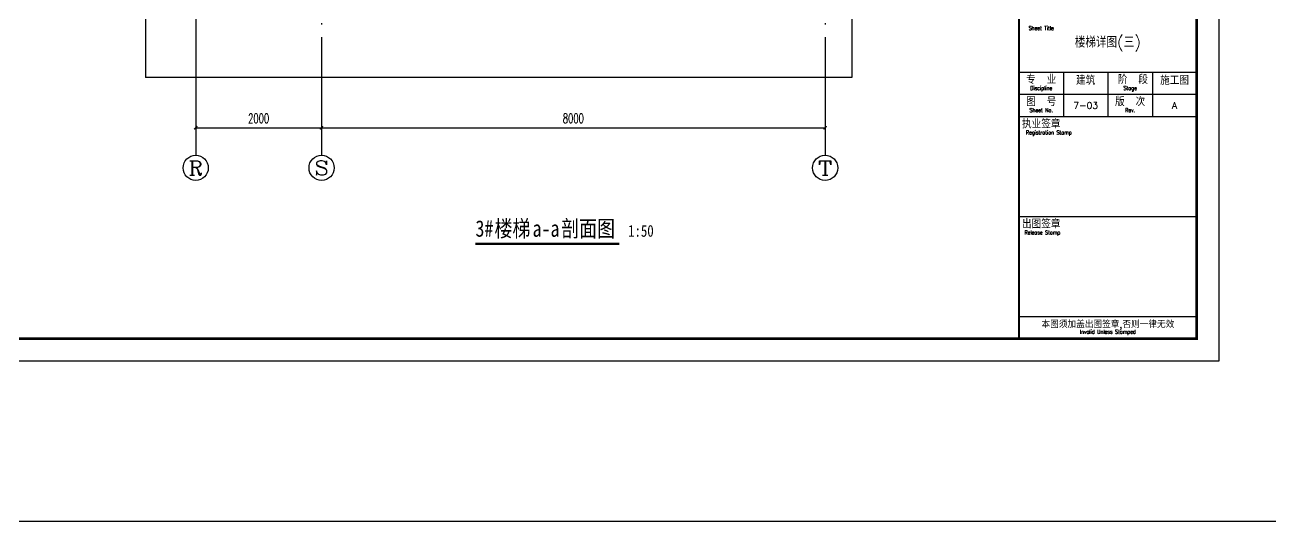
# Model space of a CAD drawing. Extents: x 239268 to 489116, y -316056 to -246175.
# Drawn here: x 441999 to 461783, y -278420 to -270534 of the extents above; entities that cross this region are included whole.
import ezdxf
from ezdxf.enums import TextEntityAlignment as Align

# ---------------------------------------------------------------- set-up
doc = ezdxf.new("R2010")
doc.units = 0
doc.header["$LTSCALE"] = 1000
doc.header["$MEASUREMENT"] = 0
doc.linetypes.add('DOTE', pattern=[2.42, 2, -0.2, 0.02, -0.2])
doc.layers.get('0').update_dxf_attribs({"linetype": 'CONTINUOUS'})
doc.layers.get('Defpoints').update_dxf_attribs({"color": 6, "linetype": 'CONTINUOUS'})
for name, color, linetype in [('A-墙线', 2, 'CONTINUOUS'), ('AXIS', 3, 'CONTINUOUS'), ('AXIS_TEXT', 7, 'CONTINUOUS'), ('DIM_SYMB', 3, 'CONTINUOUS'), ('DOTE', 26, 'DOTE'), ('PUB_TEXT', 7, 'CONTINUOUS'), ('WALL', 2, 'CONTINUOUS'), ('图框', 85, 'CONTINUOUS')]:
    doc.layers.add(name, color=color, linetype=linetype)
doc.styles.add('_TCH_AXIS', font='COMPLEX', dxfattribs={"bigfont": 'GBCBIG'})
doc.styles.add('COMPLEX', font='COMPLEX')
doc.styles.add('DIM_FONT', font='SIMPLEX.shx', dxfattribs={"width": 0.65})
doc.styles.add('TKZ1_tjhts.shx', font='tjromant.shx', dxfattribs={"bigfont": 'tjhts.shx'})
doc.styles.add('TKZ2_tjkts.shx', font='tjromant.shx', dxfattribs={"bigfont": 'tjkts.shx'})
doc.styles.add('房间名称', font='SIMHEI.TTF', dxfattribs={"width": 0.8})
doc.dimstyles.new('DIMN50', dxfattribs={"dimscale": 0.5, "dimtxt": 300, "dimasz": 100, "dimexe": 250, "dimexo": 300, "dimgap": 150, "dimtad": 1, "dimdec": 0, "dimzin": 0, "dimdsep": 46, "dimtxsty": 'DIM_FONT', "dimblk": 'ARCHTICK', "dimcen": 0.09, "dimclrt": 7, "dimazin": 2, "dimtfac": 1, "dimtdec": 0, "dimtix": 1, "dimtmove": 2, "dimatfit": 3, "dimfxl": 0, "dimtolj": 1, "dimtzin": 0, "dimarcsym": 0})

# ---------------------------------------------------------------- blocks, each defined once
blk = doc.blocks.new('TJAD_TK_A0')
at = {"layer": '图框'}
for p, q in [((2162, -441.7), (2162, 399.3)), ((2072, -311.7), (2152, -311.7)), ((2092, -311.7), (2092, -331.7)), ((2112, -311.7), (2112, -331.7)), ((2132, -311.7), (2132, -331.7)), ((2072, -321.7), (2152, -321.7)), ((2072, -376.7), (2152, -376.7)), ((2072, -421.7), (2152, -421.7)), ((973, -441.7), (2162, -441.7))]:
    blk.add_line(p, q, dxfattribs=at)
at = {"layer": '图框', "const_width": 1.2}
blk.add_lwpolyline([(2152, -431.7), (2152, 389.3), (998, 389.3), (998, -431.7)], close=True, dxfattribs=at)
at = {"layer": '图框'}
for points, const_width in [([(2072, 389.3), (2072, -431.7)], 1), ([(2072, -331.7), (2152, -331.7)], 0.6)]:
    blk.add_lwpolyline(points, dxfattribs=dict(at, const_width=const_width))
at = {"layer": '图框', "style": 'TKZ2_tjkts.shx', "width": 0.8}
for s, p in [('Sheet Title', (2082, -291.86)), ('Discipline', (2082, -318.86)), ('Stage', (2122, -318.86)), ('Sheet No.', (2082, -328.86)), ('Rev.', (2122, -328.86)), ('Registration Stamp', (2085.41, -338.86)), ('Release Stamp', (2082.52, -383.86)), ('Invalid Unless Stamped', (2112, -428.53))]:
    blk.add_text(s, height=1.8, dxfattribs=at).set_placement(p, align=Align.MIDDLE_CENTER)
at = {"layer": '图框', "style": 'TKZ2_tjkts.shx'}
for s, height, p in [('专  业', 3.6, (2082, -315.16)), (' 阶  段', 3.6, (2122, -315.16)), ('图  号', 3.6, (2082, -325.16)), ('版  次', 3.6, (2122, -325.16)), ('执业签章', 3.6, (2082, -335.16)), ('出图签章', 3.6, (2082, -380.16)), ('本图须加盖出图签章,否则一律无效', 3, (2112, -425.28))]:
    blk.add_text(s, height=height, dxfattribs=at).set_placement(p, align=Align.MIDDLE_CENTER)
blk = doc.blocks.new('_ArchTick')
at = {"color": 0, "linetype": 'ByBlock', "const_width": 0.4}
blk.add_lwpolyline([(-0.5, -0.5), (0.5, 0.5)], dxfattribs=at)
blk = doc.blocks.new('*D374')
at = {"layer": 'AXIS', "color": 0, "lineweight": -2}
for p, q in [((444713, -271519), (444713, -272294)), ((446713, -271519), (446713, -272294)), ((444713, -272169), (446713, -272169))]:
    blk.add_line(p, q, dxfattribs=at)
at = {"layer": 'Defpoints', "color": 0}
for p in [(444713, -271369), (446713, -271369), (446713, -272169)]:
    blk.add_point(p, dxfattribs=at)
at = {"layer": 'AXIS', "color": 0, "lineweight": -2, "xscale": 50, "yscale": 50, "zscale": 50, "rotation": 180}
blk.add_blockref('_ArchTick', (444713, -272169), dxfattribs=at)
at = {"layer": 'AXIS', "color": 0, "lineweight": -2, "xscale": 50, "yscale": 50, "zscale": 50}
blk.add_blockref('_ArchTick', (446713, -272169), dxfattribs=at)
at = {"layer": 'AXIS', "color": 7, "insert": (445713, -272019), "char_height": 150, "attachment_point": 5, "style": 'DIM_FONT'}
blk.add_mtext('\\A1;2000', dxfattribs=at)
blk = doc.blocks.new('*D375')
at = {"layer": 'AXIS', "color": 0, "lineweight": -2}
for p, q in [((446713, -271519), (446713, -272294)), ((454713, -271519), (454713, -272294)), ((446713, -272169), (454713, -272169))]:
    blk.add_line(p, q, dxfattribs=at)
at = {"layer": 'Defpoints', "color": 0}
for p in [(446713, -271369), (454713, -271369), (454713, -272169)]:
    blk.add_point(p, dxfattribs=at)
at = {"layer": 'AXIS', "color": 0, "lineweight": -2, "xscale": 50, "yscale": 50, "zscale": 50, "rotation": 180}
blk.add_blockref('_ArchTick', (446713, -272169), dxfattribs=at)
at = {"layer": 'AXIS', "color": 0, "lineweight": -2, "xscale": 50, "yscale": 50, "zscale": 50}
blk.add_blockref('_ArchTick', (454713, -272169), dxfattribs=at)
at = {"layer": 'AXIS', "color": 7, "insert": (450713, -272019), "char_height": 150, "attachment_point": 5, "style": 'DIM_FONT'}
blk.add_mtext('\\A1;8000', dxfattribs=at)
blk = doc.blocks.new('_AXISO')
blk.add_circle((0, 0), 0.5)
at = {"layer": 'AXIS_TEXT', "style": 'COMPLEX', "width": 1.041667}
blk.add_attdef('A', text='', height=0.56, dxfattribs=at).set_placement((-0.25, -0.28), (0.25, -0.28), align=Align.FIT)

msp = doc.modelspace()

# ---------------------------------------------------------------- linework, layer by layer
at = {"layer": 'A-墙线'}
msp.add_line((253089.6, -278419.5), (489115.8, -278419.5), dxfattribs=at)
at = {"layer": 'AXIS'}
for p, q in [((444713.1, -271518.9), (444713.1, -272606.4)), ((446713.1, -271518.9), (446713.1, -272606.4)), ((454713.1, -271518.9), (454713.1, -272606.4))]:
    msp.add_line(p, q, dxfattribs=at)
at = {"layer": 'DIM_SYMB'}
msp.add_lwpolyline([(455135.7, -248614.2), (455135.7, -259935.3), (455240.7, -259973.5), (455030.7, -260010.5), (455135.7, -260047.8), (455135.7, -271368.9)], dxfattribs=at)
at = {"layer": 'DIM_SYMB', "const_width": 35}
msp.add_lwpolyline([(449157.9, -274011.6), (451443.1, -274011.6)], dxfattribs=at)
at = {"layer": 'DOTE'}
for p, q in [((446713.1, -246528.2), (446713.1, -272168.9)), ((454713.1, -246528.2), (454713.1, -272168.9)), ((444713.1, -262634.2), (444713.1, -272168.9))]:
    msp.add_line(p, q, dxfattribs=at)
at = {"layer": 'WALL'}
for p in [(443913.1, -270414.2), (455135.7, -271368.9)]:
    msp.add_line(p, (443913.1, -271368.9), dxfattribs=at)
at = {"layer": '图框', "color": 1}
msp.add_lwpolyline([(419864.8, -246528.2), (457793.2, -246528.2), (457793.2, -275521.9), (419864.8, -275521.9)], close=True, dxfattribs=at)

# ---------------------------------------------------------------- block references
at = {"layer": 'AXIS'}
ref = msp.add_blockref('_AXISO', (444713.1, -272806.4), dxfattribs=dict(at, xscale=400, yscale=400, zscale=400))
ref.add_attrib('A', 'R', dxfattribs={"layer": 'AXIS_TEXT', "height": 226.3, "style": '_TCH_AXIS', "width": 1.166667}).set_placement((444600, -272919.6), (444826.2, -272919.6), align=Align.FIT)
ref = msp.add_blockref('_AXISO', (446713.1, -272806.4), dxfattribs=dict(at, xscale=400, yscale=400, zscale=400))
ref.add_attrib('A', 'S', dxfattribs={"layer": 'AXIS_TEXT', "height": 226.3, "style": '_TCH_AXIS', "width": 1.5}).set_placement((446600, -272919.6), (446826.2, -272919.6), align=Align.FIT)
ref = msp.add_blockref('_AXISO', (454713.1, -272806.4), dxfattribs=dict(at, xscale=400, yscale=400, zscale=400))
ref.add_attrib('A', 'T', dxfattribs={"layer": 'AXIS_TEXT', "height": 226.3, "style": '_TCH_AXIS', "width": 1.4}).set_placement((454600, -272919.6), (454826.2, -272919.6), align=Align.FIT)
at = {"layer": '图框', "xscale": 35.31510107015492, "yscale": 35.31510107015492, "zscale": 35.31510107015458}
msp.add_blockref('TJAD_TK_A0', (384620.3, -260276.3), dxfattribs=at)

# ---------------------------------------------------------------- texts
at = {"layer": 'PUB_TEXT', "style": '房间名称', "width": 0.8}
for s, height, p in [('楼梯', 261.39, (449460.3, -273900.3)), ('剖面图', 261.39, (450518.9, -273900.3)), ('3#', 261.39, (449157.9, -273900.3)), ('a-a', 261.39, (450065.2, -273900.3)), ('1:50', 186.71, (451583.1, -273900.3))]:
    msp.add_text(s, height=height, dxfattribs=at).set_placement(p)
at = {"layer": '图框', "color": 3, "style": 'TKZ1_tjhts.shx'}
for s, height, p in [('楼梯详图(三)', 176.58, (459205.8, -270807.4)), ('建筑', 127.13, (458852.6, -271419.8)), ('施工图', 127.13, (460265.2, -271419.8)), ('7-03', 105.95, (458852.6, -271813.8)), ('A', 105.9, (460265.2, -271813.8))]:
    msp.add_text(s, height=height, dxfattribs=at).set_placement(p, align=Align.MIDDLE_CENTER)

# ---------------------------------------------------------------- dimensions: what is measured, and where the dimension line sits
at = {"layer": 'AXIS'}
for p1, p2, picture, middle in [((444713.1, -271368.9), (446713.1, -271368.9), '*D374', (445713.1, -272018.9)), ((446713.1, -271368.9), (454713.1, -271368.9), '*D375', (450713.1, -272018.9))]:
    dim = msp.add_aligned_dim(p1=p1, p2=p2, distance=-800, dimstyle='DIMN50', dxfattribs=at)
    dim.commit()
    dim.dimension.update_dxf_attribs({"geometry": picture, "text_midpoint": middle})

doc.saveas('drawing.dxf')
